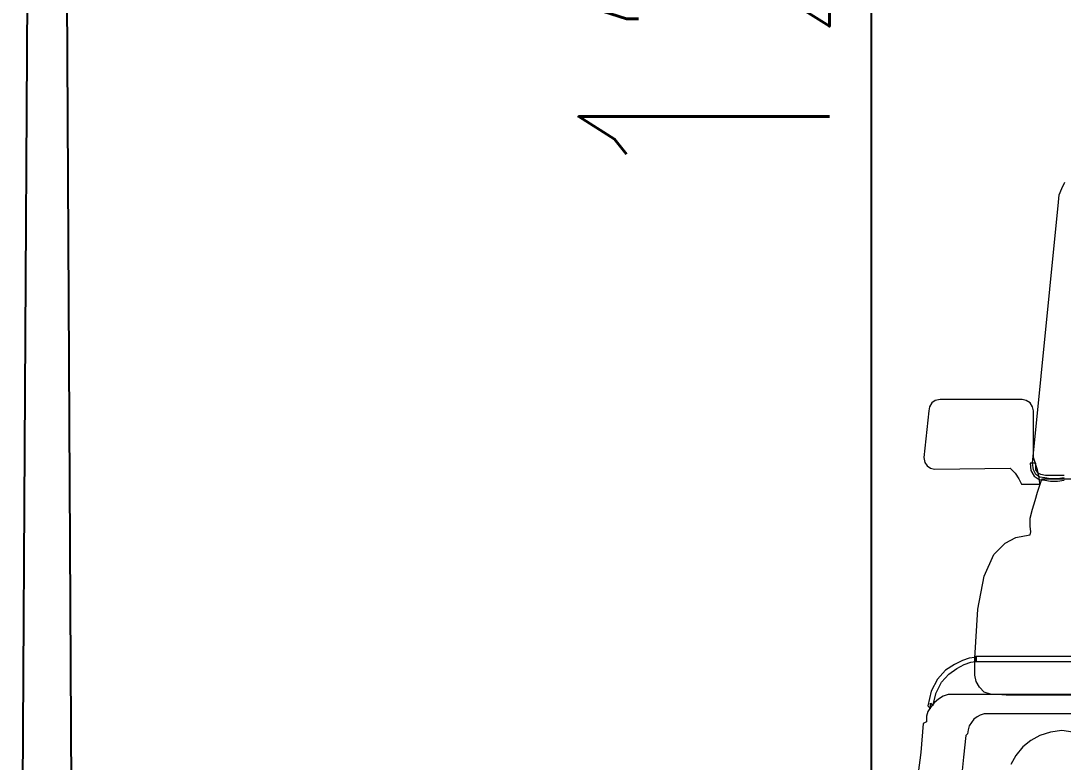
# Model space of a CAD drawing. Header units: millimetres. Extents: x 2 to 5882, y 1831 to 3462.
# Drawn here: x 560.92 to 573.4, y 2704.64 to 2713.51 of the extents above; entities that cross this region are included whole.
import ezdxf

# ---------------------------------------------------------------- set-up
doc = ezdxf.new("R2010")
doc.units = ezdxf.units.MM
doc.layers.add('标注', color=4, linetype='Continuous')
doc.layers.add('灯杆', color=7, linetype='Continuous')
doc.layers.add('车人', color=7, linetype='Continuous', lineweight=9)
doc.styles.get("Standard").update_dxf_attribs({"font": 'simplex1.shx', "width": 0.7, "bigfont": 'hztxt.shx'})
doc.dimstyles.new('比例1：200', dxfattribs={"dimtxt": 3, "dimasz": 2, "dimexe": 1, "dimexo": 1, "dimgap": 0.5, "dimtad": 1, "dimlfac": 20, "dimzin": 13, "dimdsep": 46, "dimtxsty": 'Standard', "dimcen": -0.09, "dimclrd": 256, "dimclre": 256, "dimclrt": 7, "dimaunit": 1, "dimadec": 0, "dimazin": 0, "dimtfac": 0.0005, "dimtix": 1, "dimtmove": 2, "dimatfit": 3, "dimfxl": 0, "dimtolj": 1, "dimtzin": 13, "dimarcsym": 0})

# ---------------------------------------------------------------- blocks, each defined once
blk = doc.blocks.new('carbb')
at = {"layer": '车人', "color": 143}
for p, q in [((-0.7394, 1.9625), (-0.7329, 1.9755)), ((-0.7442, 1.9498), (-0.7394, 1.9625)), ((-0.7974, 1.4148), (-0.7459, 1.9353)), ((-0.7459, 1.9353), (-0.7442, 1.9498)), ((-0.9916, 1.5401), (-0.9981, 1.5351)), ((-0.9821, 1.5416), (-0.9916, 1.5401)), ((-0.8181, 1.5416), (-0.9821, 1.5416)), ((-0.8101, 1.5401), (-0.8181, 1.5416)), ((-0.8021, 1.5351), (-0.8101, 1.5401)), ((-1.0046, 1.5191), (-1.0143, 1.426)), ((-1.0031, 1.5271), (-1.0046, 1.5191)), ((-0.9981, 1.5351), (-1.0031, 1.5271)), ((-0.7974, 1.5271), (-0.8021, 1.5351)), ((-0.7956, 1.5191), (-0.7974, 1.5271)), ((-0.7956, 1.426), (-0.7956, 1.5191)), ((-1.0143, 1.426), (-1.0126, 1.4162)), ((-1.0126, 1.4162), (-1.0078, 1.4097)), ((-0.8021, 1.4148), (-0.8021, 1.4148)), ((-0.7923, 1.4148), (-0.8021, 1.4148)), ((-0.8021, 1.4148), (-0.8006, 1.4003)), ((-0.8021, 1.4148), (-0.8021, 1.4148)), ((-0.7956, 1.4017), (-0.7974, 1.4148)), ((-0.7956, 1.426), (-0.7956, 1.426)), ((-0.7876, 1.4017), (-0.7956, 1.426)), ((-0.7909, 1.4148), (-0.7923, 1.4148)), ((-0.7909, 1.4017), (-0.7909, 1.4148)), ((-1.0078, 1.4097), (-1.0013, 1.405)), ((-1.0013, 1.405), (-0.9933, 1.4032)), ((-0.9933, 1.4032), (-0.8423, 1.405)), ((-0.8423, 1.405), (-0.839, 1.4017)), ((-0.839, 1.4017), (-0.8325, 1.3952)), ((-0.8325, 1.3952), (-0.8246, 1.384)), ((-0.8006, 1.4003), (-0.7941, 1.389)), ((-0.7909, 1.392), (-0.7956, 1.4017)), ((-0.7861, 1.3952), (-0.7909, 1.4017)), ((-0.7844, 1.3858), (-0.7876, 1.4017)), ((-0.7811, 1.392), (-0.7861, 1.3952)), ((-0.8246, 1.384), (-0.8198, 1.3728)), ((-0.8198, 1.3728), (-0.7829, 1.3728)), ((-0.7941, 1.389), (-0.7844, 1.3825)), ((-0.7829, 1.3873), (-0.7909, 1.392)), ((-0.7829, 1.376), (-0.7844, 1.3858)), ((-0.7844, 1.3825), (-0.7731, 1.3808)), ((-0.7731, 1.3858), (-0.7829, 1.3873)), ((-0.7829, 1.3713), (-0.7796, 1.3808)), ((-0.7829, 1.3728), (-0.7829, 1.376)), ((-0.7717, 1.3905), (-0.7811, 1.392)), ((-0.7796, 1.3808), (-0.7779, 1.384)), ((-0.7779, 1.384), (0.7485, 1.3825)), ((-0.7619, 1.384), (-0.7731, 1.3858)), ((-0.7731, 1.3808), (-0.7619, 1.3793)), ((-0.7619, 1.3905), (-0.7717, 1.3905)), ((-0.7474, 1.3905), (-0.7619, 1.3905)), ((-0.7474, 1.384), (-0.7619, 1.384)), ((-0.7619, 1.3793), (-0.7474, 1.3793)), ((-0.7347, 1.3905), (-0.7474, 1.3905)), ((-0.7347, 1.3858), (-0.7474, 1.384)), ((-0.7474, 1.3793), (-0.7347, 1.3808)), ((-0.7923, 1.3406), (-0.7876, 1.3568)), ((-0.7876, 1.3568), (-0.7829, 1.3713)), ((-0.7974, 1.3231), (-0.7923, 1.3406)), ((-0.8021, 1.3054), (-0.7974, 1.3231)), ((-0.8021, 1.2891), (-0.8021, 1.3054)), ((-0.8311, 1.2667), (-0.8133, 1.2699)), ((-0.8133, 1.2699), (-0.8021, 1.2717)), ((-0.8006, 1.2779), (-0.8021, 1.2891)), ((-0.8021, 1.2717), (-0.8006, 1.2779)), ((-0.8745, 1.233), (-0.8518, 1.2554)), ((-0.8518, 1.2554), (-0.8311, 1.2667)), ((-0.8937, 1.1895), (-0.8745, 1.233)), ((-0.9064, 1.1236), (-0.8937, 1.1895)), ((-0.9129, 1.0258), (-0.9064, 1.1236)), ((-0.9372, 1.021), (-0.9531, 1.0131)), ((-0.9242, 1.0258), (-0.9372, 1.021)), ((-0.9129, 1.0272), (-0.9242, 1.0258)), ((-0.9209, 1.0181), (-0.9115, 1.0196)), ((-0.9097, 1.029), (-0.9129, 1.0272)), ((-0.9129, 1.0225), (-0.9129, 1.0258)), ((-0.9129, 1.0163), (-0.9129, 1.0225)), ((-0.9115, 1.0196), (-0.9097, 1.0196)), ((-0.0147, 1.029), (-0.9097, 1.029)), ((-0.9097, 1.0196), (-0.9097, 1.029)), ((-0.9097, 1.029), (-0.9097, 1.0196)), ((-0.9097, 1.029), (-0.9097, 1.029)), ((-0.9097, 1.0196), (-0.0147, 1.0196)), ((-0.9097, 1.0196), (-0.9097, 1.0196)), ((-0.9097, 1.0196), (-0.9097, 1.0196)), ((-0.9709, 1.0018), (-0.9868, 0.9841)), ((-0.9531, 1.0131), (-0.9709, 1.0018)), ((-0.9644, 0.9938), (-0.9484, 1.0051)), ((-0.9484, 1.0051), (-0.9339, 1.0131)), ((-0.9339, 1.0131), (-0.9209, 1.0181)), ((-0.9129, 1.0051), (-0.9129, 1.0163)), ((-0.9129, 0.9924), (-0.9129, 1.0051)), ((-0.9868, 0.9841), (-0.9998, 0.9601)), ((-0.9901, 0.9569), (-0.9789, 0.9779)), ((-0.9789, 0.9779), (-0.9644, 0.9938)), ((-0.9097, 0.9794), (-0.9129, 0.9924)), ((-0.9032, 0.9681), (-0.9097, 0.9794)), ((-0.9998, 0.9601), (-1.0061, 0.9312)), ((-0.9966, 0.9312), (-0.9901, 0.9569)), ((-0.8937, 0.9584), (-0.9032, 0.9681)), ((-0.8792, 0.9536), (-0.8937, 0.9584)), ((-1.0013, 0.9359), (-1.0013, 0.9359)), ((-1.0013, 0.9247), (-1.0013, 0.9359)), ((-1.0013, 0.9359), (-0.9966, 0.9312)), ((-0.9933, 0.9377), (-0.9998, 0.9297)), ((-0.9854, 0.9442), (-0.9933, 0.9377)), ((-0.9756, 0.9504), (-0.9854, 0.9442)), ((-0.9661, 0.9536), (-0.9756, 0.9504)), ((-0.9546, 0.9536), (-0.9661, 0.9536)), ((-0.0161, 0.9536), (-0.9546, 0.9536)), ((-0.868, 0.9536), (-0.8792, 0.9536)), ((-0.8503, 0.9522), (-0.868, 0.9536)), ((-0.8293, 0.9522), (-0.8503, 0.9522)), ((-0.8036, 0.9522), (-0.8293, 0.9522)), ((-0.7764, 0.9522), (-0.8036, 0.9522)), ((-0.7459, 0.9522), (-0.7764, 0.9522)), ((-0.7152, 0.9522), (-0.7459, 0.9522)), ((-1.0061, 0.9199), (-1.0093, 0.9102)), ((-1.0061, 0.9312), (-1.0013, 0.9247)), ((-0.9998, 0.9297), (-1.0061, 0.9199)), ((-0.8937, 0.9152), (-0.9017, 0.912)), ((-0.8857, 0.9152), (-0.8937, 0.9152)), ((-0.0161, 0.9152), (-0.8857, 0.9152)), ((-1.0158, 0.8957), (-1.0205, 0.8381)), ((-1.0093, 0.899), (-1.0158, 0.8957)), ((-1.0093, 0.9102), (-1.0093, 0.899)), ((-0.9194, 0.8975), (-0.9242, 0.891)), ((-0.9147, 0.904), (-0.9194, 0.8975)), ((-0.9082, 0.9087), (-0.9147, 0.904)), ((-0.9017, 0.912), (-0.9082, 0.9087)), ((-0.9274, 0.875), (-0.9307, 0.8718)), ((-0.9259, 0.883), (-0.9274, 0.875)), ((-0.9242, 0.891), (-0.9259, 0.883)), ((-0.7619, 0.8783), (-0.7829, 0.8718)), ((-0.7394, 0.8815), (-0.7619, 0.8783)), ((-0.717, 0.8783), (-0.7394, 0.8815)), ((-0.9307, 0.8718), (-0.9354, 0.8283)), ((-0.8006, 0.862), (-0.8166, 0.8493)), ((-0.7829, 0.8718), (-0.8006, 0.862)), ((-1.0205, 0.8381), (-1.0288, 0.7722)), ((-0.8166, 0.8493), (-0.8311, 0.8316)), ((-0.9354, 0.8283), (-0.9404, 0.7754)), ((-0.8311, 0.8316), (-0.8405, 0.8138))]:
    blk.add_line(p, q, dxfattribs=at)
blk = doc.blocks.new('双头路灯')
at = {"layer": '灯杆'}
for p, q in [((-0.314, 0), (-0.152, 28.91)), ((0.152, 28.91), (0.314, 0))]:
    blk.add_line(p, q, dxfattribs=at)
blk = doc.blocks.new('*D182')
at = {"layer": 'DEFPOINTS', "color": 0}
for p in [(568.338, 2730.631), (568.338, 2699.316), (571.1, 2699.316)]:
    blk.add_point(p, dxfattribs=at)
at = {"layer": '标注', "lineweight": -2}
for p, q in [((569.338, 2730.631), (572.1, 2730.631)), ((571.1, 2728.631), (571.1, 2701.316)), ((569.338, 2699.316), (572.1, 2699.316))]:
    blk.add_line(p, q, dxfattribs=at)
at = {"layer": '标注'}
for points in [[(570.767, 2728.631), (571.433, 2728.631), (571.1, 2730.631)], [(570.767, 2701.316), (571.433, 2701.316), (571.1, 2699.316)]]:
    blk.add_solid(points, dxfattribs=at)
at = {"layer": '标注', "color": 7, "insert": (569.1, 2714.973), "char_height": 3, "attachment_point": 5, "rotation": 90}
blk.add_mtext('\\A1;1200', dxfattribs=at)

msp = doc.modelspace()

# ---------------------------------------------------------------- block references
at = {"layer": '标注', "xscale": -1}
msp.add_blockref('双头路灯', (561.23579, 2700.56814), dxfattribs=at)
at = {"layer": '车人', "xscale": 6.000000000000227, "yscale": 6.000000000000227, "zscale": 6.000000000000001}
msp.add_blockref('carbb', (577.8165, 2699.72558), dxfattribs=at)

# ---------------------------------------------------------------- dimensions: what is measured, and where the dimension line sits
at = {"layer": '标注'}
dim = msp.add_aligned_dim(p1=(568.3384, 2730.63053), p2=(568.3384, 2699.31561), distance=2.76161, text='1200', dimstyle='比例1：200', dxfattribs=at)
dim.commit()
dim.dimension.update_dxf_attribs({"geometry": '*D182', "text_midpoint": (569.1, 2714.97307)})

doc.saveas('drawing.dxf')
